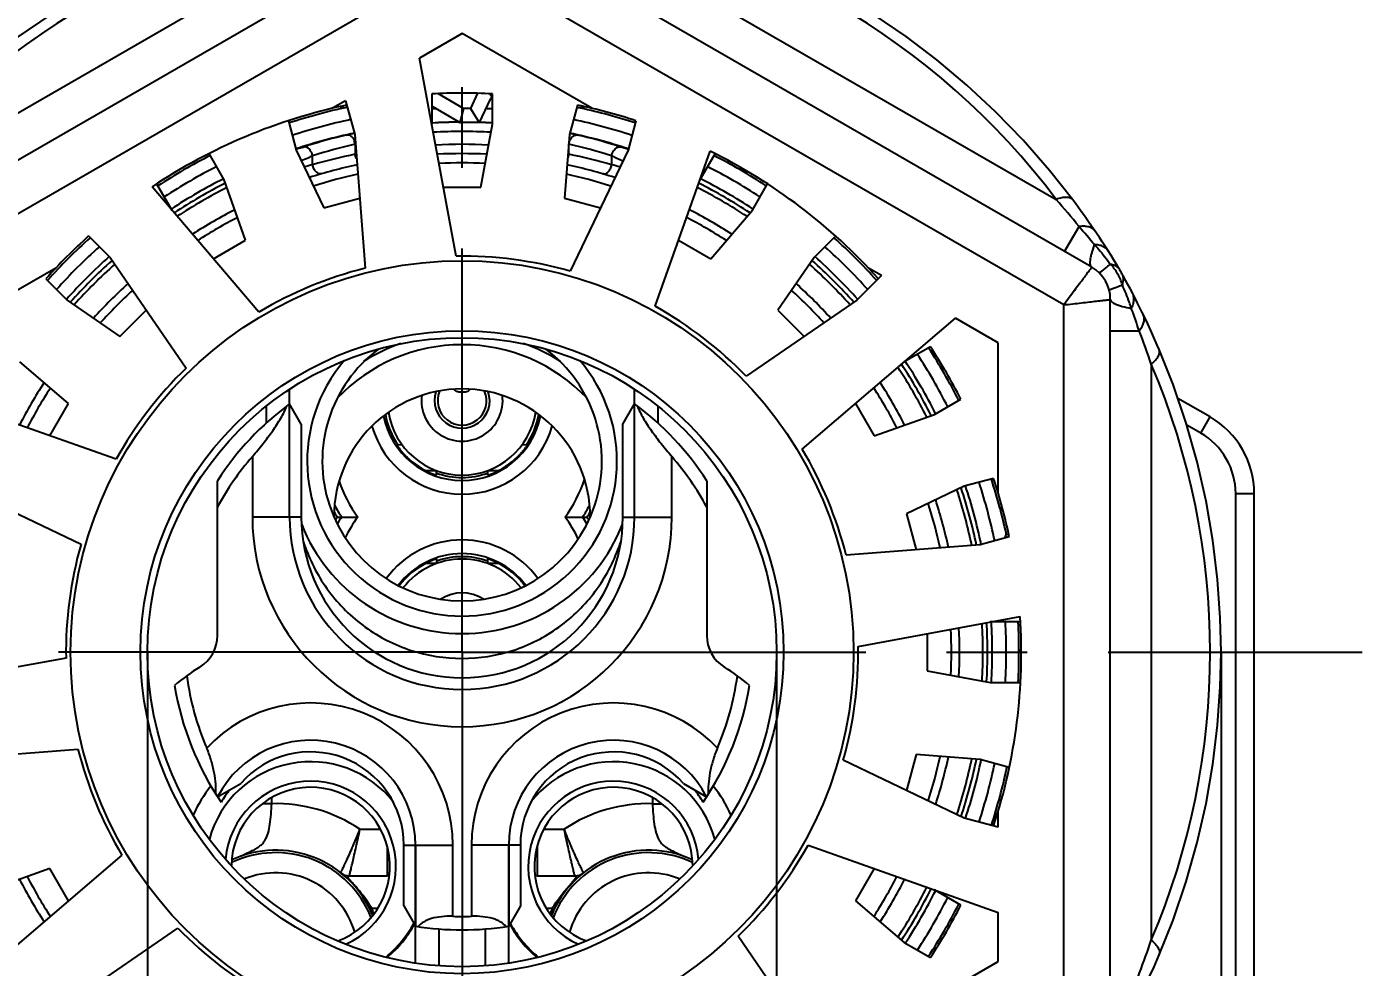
# Model space of a CAD drawing. Header units: millimetres. Extents: x 0 to 420, y 0 to 297.
# Drawn here: x 330.43 to 359.09, y 147.32 to 167.5 of the extents above; entities that cross this region are included whole.
import ezdxf
from ezdxf.enums import TextEntityAlignment as Align

# ---------------------------------------------------------------- set-up
doc = ezdxf.new("R2010")
doc.units = ezdxf.units.MM
doc.header["$LTSCALE"] = 23.1
doc.linetypes.add('CENTER', pattern=[0.6, 0.375, -0.075, 0.075, -0.075])
doc.layers.get('0').update_dxf_attribs({"linetype": 'CONTINUOUS'})
doc.layers.add('KURVE', color=7, linetype='CONTINUOUS')
doc.layers.add('STARTBEZUEGE', color=7, linetype='CONTINUOUS')
doc.styles.get("Standard").update_dxf_attribs({"font": 'arial.ttf'})
doc.styles.add('TEXTSTYLE_3', font='arial.ttf')
doc.styles.add('TEXTSTYLE_6', font='symbol_asme.ttf')
doc.dimstyles.new('DIMSTYLE_6', dxfattribs={"dimtxt": 3, "dimasz": 3.3, "dimexe": 1.5, "dimexo": 0, "dimgap": 0.75, "dimtad": 1, "dimdec": 3, "dimdsep": 46, "dimtxsty": 'STANDARD', "dimblk": '_FILLED', "dimblk1": '_FILLED', "dimblk2": '_FILLED', "dimcen": 0.09, "dimadec": 3, "dimazin": 2, "dimtp": 0.2, "dimtm": 0.2, "dimtfac": 1, "dimtdec": 3, "dimtofl": 0, "dimtmove": 0, "dimatfit": 3, "dimldrblk": '_FILLED', "dimfxl": 1, "dimtolj": 1, "dimarcsym": 0})
doc.dimstyles.new('DIMSTYLE_7', dxfattribs={"dimtxt": 3, "dimasz": 3.3, "dimexe": 1.5, "dimexo": 0, "dimgap": 0.75, "dimtad": 1, "dimdec": 1, "dimdsep": 46, "dimtxsty": 'STANDARD', "dimblk": '_FILLED', "dimblk1": '_FILLED', "dimblk2": '_FILLED', "dimcen": 0.09, "dimadec": 3, "dimazin": 2, "dimtol": 1, "dimtp": 0.3, "dimtm": 0.3, "dimtfac": 0.6, "dimtdec": 1, "dimtofl": 0, "dimtmove": 0, "dimatfit": 3, "dimldrblk": '_FILLED', "dimfxl": 1, "dimtolj": 1, "dimarcsym": 0})

# ---------------------------------------------------------------- blocks, each defined once
blk = doc.blocks.new('_FILLED')
at = {"color": 0, "linetype": 'BYBLOCK'}
blk.add_solid([(0, 0), (-1, 0.1515), (-1, -0.1515)], dxfattribs=at)
blk = doc.blocks.new('*D5')
at = {"color": 2, "linetype": 'CONTINUOUS'}
for p, q in [((333.019, 154.08), (333.019, 123.253)), ((346.519, 154.08), (346.519, 123.253)), ((333.019, 124.753), (314.146, 124.753)), ((314.146, 124.753), (339.769, 124.753)), ((351.519, 124.753), (339.769, 124.753)), ((346.519, 124.753), (351.519, 124.753))]:
    blk.add_line(p, q, dxfattribs=at)
at = {"color": 2, "linetype": 'CONTINUOUS', "xscale": 3.3, "yscale": 3.3, "zscale": 3.3}
blk.add_blockref('_FILLED', (333.019, 124.753), dxfattribs=at)
at = {"color": 2, "linetype": 'CONTINUOUS', "xscale": 3.3, "yscale": 3.3, "zscale": 3.3, "rotation": 180}
blk.add_blockref('_FILLED', (346.519, 124.753), dxfattribs=at)
at = {"color": 2, "linetype": 'CONTINUOUS'}
for s, p in [('(', (315.54, 125.503)), ('13.5', (327.692, 125.503)), (')', (329.086, 125.503))]:
    blk.add_text(s, height=3, dxfattribs=at).set_placement(p, align=Align.RIGHT)
at = {"color": 2, "linetype": 'CONTINUOUS', "style": 'TEXTSTYLE_6'}
blk.add_text('⌀', height=3, dxfattribs=at).set_placement((319.54, 125.503), align=Align.RIGHT)
blk = doc.blocks.new('*D6')
at = {"color": 2, "linetype": 'CONTINUOUS'}
for p, q in [((323.483, 154.08), (323.483, 130.382)), ((356.055, 154.08), (356.055, 105.253)), ((323.483, 123.049), (323.483, 105.253)), ((323.483, 106.753), (339.769, 106.753)), ((356.055, 106.753), (339.769, 106.753))]:
    blk.add_line(p, q, dxfattribs=at)
at = {"color": 2, "linetype": 'CONTINUOUS', "xscale": 3.3, "yscale": 3.3, "zscale": 3.3, "rotation": 180}
blk.add_blockref('_FILLED', (323.483, 106.753), dxfattribs=at)
at = {"color": 2, "linetype": 'CONTINUOUS', "xscale": 3.3, "yscale": 3.3, "zscale": 3.3}
blk.add_blockref('_FILLED', (356.055, 106.753), dxfattribs=at)
at = {"color": 2, "linetype": 'CONTINUOUS'}
for s, height, style, p in [('+0.3', 1.8, 'TEXTSTYLE_3', (345.845, 110.053)), ('⌀', 3, 'TEXTSTYLE_6', (333.214, 108.253)), ('-0.3', 1.8, 'TEXTSTYLE_3', (345.531, 107.653))]:
    blk.add_text(s, height=height, dxfattribs=dict(at, style=style)).set_placement(p, align=Align.CENTER)
blk.add_text('32.6', height=3, dxfattribs=at).set_placement((339.29, 108.253), align=Align.CENTER)

msp = doc.modelspace()

# ---------------------------------------------------------------- linework, layer by layer
at = {"color": 9, "linetype": 'CONTINUOUS'}
for p, q in [((327.0222, 163.797), (337.7275, 169.9777)), ((341.8109, 169.9777), (352.5162, 163.797)), ((339.7692, 168.9871), (326.8592, 161.5335)), ((352.6792, 161.5335), (339.7692, 168.9871)), ((337.2913, 165.179), (337.3157, 165.1847)), ((342.2226, 165.1847), (342.2471, 165.179)), ((336.2925, 164.8988), (336.3035, 164.9024)), ((336.3035, 164.9024), (336.3134, 164.9057)), ((336.3607, 164.9211), (336.4593, 164.9525)), ((337.4763, 164.9839), (337.4763, 164.7655)), ((342.0621, 164.7655), (342.0621, 164.9839)), ((343.079, 164.9525), (343.1777, 164.9211)), ((336.5621, 164.5399), (336.5621, 164.7303)), ((337.4969, 164.7688), (337.4763, 164.7655)), ((342.0621, 164.7655), (342.0413, 164.7688)), ((342.9763, 164.7303), (342.9763, 164.5399)), ((352.6971, 162.6779), (353.0078, 163.216)), ((352.6792, 146.6263), (352.6792, 161.5335)), ((353.6792, 160.9769), (354.3005, 160.9769)), ((354.5579, 160.2606), (354.5579, 147.8993)), ((335.5692, 158.9984), (335.5692, 159.3587)), ((343.9692, 159.3587), (343.9692, 158.9984)), ((355.6192, 158.782), (355.8192, 159.1284)), ((355.6192, 158.782), (355.3199, 158.9548)), ((335.2692, 158.2798), (335.2692, 156.9799)), ((344.2692, 156.9799), (344.2692, 158.2798)), ((338.9837, 157.9799), (339.2192, 157.9799)), ((340.3192, 157.9799), (340.5547, 157.9799)), ((356.3692, 157.483), (356.7692, 157.483)), ((356.3692, 145.5799), (356.3692, 157.483)), ((336.3192, 156.9799), (335.2692, 156.9799)), ((343.2192, 156.9799), (344.2692, 156.9799)), ((339.2192, 155.9799), (338.9837, 155.9799)), ((340.5547, 155.9799), (340.3192, 155.9799)), ((335.6842, 150.8288), (335.4871, 150.8288)), ((335.6842, 150.8288), (335.6842, 150.9578)), ((343.8542, 150.9578), (343.8542, 150.8288)), ((343.8542, 150.8288), (344.0513, 150.8288)), ((337.5782, 150.2799), (338.0164, 150.2799)), ((341.522, 150.2799), (341.9602, 150.2799)), ((338.1603, 149.9147), (338.1603, 149.2799)), ((338.5192, 149.9399), (339.5692, 149.9399)), ((339.5692, 148.412), (339.5692, 149.9399)), ((341.0192, 149.9399), (339.9692, 149.9399)), ((339.9692, 149.9399), (339.9692, 148.412)), ((341.3781, 149.9147), (341.3781, 149.2799)), ((337.9611, 148.5799), (337.833, 148.5799)), ((341.7054, 148.5799), (341.5773, 148.5799)), ((339.2692, 148.14), (339.2692, 147.3545)), ((340.2692, 147.3545), (340.2692, 148.14))]:
    msp.add_line(p, q, dxfattribs=at)
at = {"color": 7, "linetype": 'CONTINUOUS'}
for p, q in [((339.3692, 169.9109), (326.2592, 162.3418)), ((353.2792, 162.3418), (340.1692, 169.9109)), ((339.7692, 167.359), (338.8563, 166.832)), ((342.5506, 165.7531), (339.7692, 167.359)), ((339.6441, 162.579), (338.8563, 166.832)), ((339.1192, 166.0623), (339.1192, 165.4113)), ((339.7996, 165.7499), (339.2484, 166.0682)), ((340.0996, 166.0749), (339.9481, 165.7499)), ((340.3732, 165.9518), (340.1392, 165.4499)), ((340.4125, 165.9954), (340.371, 166.0645)), ((340.4192, 165.4113), (340.4192, 166.0623)), ((337.2706, 165.9164), (336.9878, 165.7531)), ((337.2234, 165.7556), (337.2169, 165.8054)), ((337.2706, 165.9164), (337.4643, 165.1934)), ((339.7076, 165.4566), (339.1192, 165.7963)), ((339.7996, 165.7499), (339.7197, 165.4516)), ((339.9481, 165.7499), (339.7996, 165.7499)), ((339.9481, 165.7499), (340.1392, 165.4499)), ((342.2426, 165.8223), (342.0741, 165.1934)), ((342.3215, 165.8054), (342.315, 165.7556)), ((336.0414, 165.481), (336.2086, 164.857)), ((340.1392, 165.4499), (339.7326, 165.4499)), ((340.1692, 164.0623), (340.4192, 165.4113)), ((343.4983, 165.4858), (343.3298, 164.857)), ((337.4643, 165.1934), (337.6903, 162.3218)), ((342.0741, 165.1934), (341.9665, 163.8257)), ((336.2086, 164.857), (336.7992, 163.6187)), ((336.3373, 164.9135), (336.3489, 164.9173)), ((336.3489, 164.9173), (336.3607, 164.9211)), ((343.3298, 164.857), (342.0898, 162.257)), ((343.9104, 161.5029), (345.0909, 164.8354)), ((334.6664, 164.2182), (334.3409, 164.782)), ((345.1975, 164.782), (344.872, 164.2182)), ((335.1244, 162.9249), (334.6664, 164.2182)), ((335.4113, 161.3778), (333.1156, 164.0664)), ((333.2151, 164.132), (333.5406, 163.5682)), ((339.3692, 164.0623), (340.1692, 164.0623)), ((345.9978, 163.5682), (346.3233, 164.132)), ((336.7992, 163.6187), (337.5719, 163.8257)), ((341.9665, 163.8257), (342.7392, 163.6187)), ((345.1068, 162.5249), (345.9978, 163.5682)), ((331.756, 163.0124), (332.2163, 162.552)), ((334.4316, 162.5249), (335.1244, 162.9249)), ((344.414, 162.9249), (345.1068, 162.5249)), ((347.7789, 163.0088), (347.3221, 162.552)), ((353.6303, 162.6934), (353.5616, 162.8006)), ((332.2163, 162.552), (333.8479, 160.1782)), ((347.3221, 162.552), (346.545, 161.4214)), ((331.0506, 162.3253), (328.2692, 160.7195)), ((348.7706, 162.1621), (348.4878, 162.3253)), ((353.8829, 162.2828), (353.8568, 162.3266)), ((353.8804, 162.287), (353.8635, 162.3112)), ((353.8812, 162.2857), (353.8807, 162.2865)), ((353.8848, 162.2793), (353.8812, 162.2857)), ((353.8928, 162.2659), (353.8829, 162.2828)), ((353.9057, 162.2437), (353.8928, 162.2659)), ((353.9182, 162.222), (353.9057, 162.2437)), ((353.9286, 162.2037), (353.9182, 162.222)), ((330.8368, 162.0931), (331.2971, 161.6328)), ((348.7706, 162.1621), (348.2413, 161.6328)), ((353.9316, 162.1984), (353.9279, 162.2047)), ((353.932, 162.1977), (353.9286, 162.2037)), ((353.9548, 162.1569), (353.9321, 162.1975)), ((353.9457, 162.1681), (353.9324, 162.1969)), ((353.6792, 146.5109), (353.6792, 161.649)), ((354.1592, 161.7773), (354.1026, 161.8849)), ((331.2971, 161.6328), (332.4277, 160.8557)), ((332.4277, 160.8557), (332.9934, 161.4214)), ((348.2413, 161.6328), (345.8674, 160.0012)), ((346.545, 161.4214), (347.1107, 160.8557)), ((347.0671, 158.4378), (350.3563, 161.2465)), ((351.2692, 160.7195), (350.3563, 161.2465)), ((349.8212, 160.634), (349.2575, 160.3085)), ((351.2692, 157.5078), (351.2692, 160.7195)), ((331.3242, 159.4175), (330.2809, 160.3085)), ((332.3462, 158.2211), (328.2692, 159.6654)), ((336.0692, 156.9799), (336.0692, 159.7224)), ((343.4692, 156.9799), (343.4692, 159.7224)), ((330.9242, 158.7247), (331.3242, 159.4175)), ((336.3192, 158.9741), (336.0692, 159.4071)), ((343.2192, 158.9741), (343.4692, 159.4071)), ((348.2142, 159.4175), (348.6142, 158.7247)), ((349.9075, 159.1827), (350.4712, 159.5082)), ((355.8192, 159.1284), (355.1274, 159.5278)), ((348.6142, 158.7247), (349.9075, 159.1827)), ((336.3192, 158.974), (336.3192, 156.9799)), ((343.2192, 156.9799), (343.2192, 158.974)), ((338.4874, 158.5247), (338.3689, 158.5288)), ((341.1695, 158.5288), (341.051, 158.5247)), ((339.2192, 157.8763), (339.2192, 157.9799)), ((340.3192, 157.8763), (340.3192, 157.9799)), ((328.9922, 157.6406), (331.5921, 156.4005)), ((334.5192, 154.4399), (334.5192, 157.7611)), ((345.0192, 157.7611), (345.0192, 154.4399)), ((350.5462, 157.6406), (349.3079, 157.0499)), ((351.1751, 157.8091), (350.5462, 157.6406)), ((356.7692, 145.5799), (356.7692, 157.483)), ((351.312, 157.1728), (351.3597, 157.1856)), ((337.0859, 156.9799), (337.5308, 156.9799)), ((341.9785, 156.9799), (342.4525, 156.9799)), ((349.3079, 157.0499), (349.515, 156.2772)), ((351.5115, 156.5534), (350.8827, 156.3849)), ((351.4138, 156.5272), (351.4362, 156.5813)), ((351.4435, 156.6107), (351.5, 156.6056)), ((350.8827, 156.3849), (348.0111, 156.1588)), ((339.2192, 156.0836), (339.2192, 155.9799)), ((340.3192, 155.9799), (340.3192, 156.0836)), ((348.2683, 154.205), (351.7445, 154.8489)), ((349.7516, 154.4799), (349.7516, 153.6799)), ((351.7516, 154.7299), (351.1006, 154.7299)), ((331.2701, 153.9548), (327.7939, 153.3109)), ((351.7675, 154.0799), (351.7192, 154.0799)), ((349.7516, 153.6799), (351.1006, 153.4299)), ((351.1006, 153.4299), (351.7516, 153.4299)), ((328.6557, 151.775), (331.5273, 152.0011)), ((350.5462, 150.5193), (347.9463, 151.7594)), ((349.515, 151.8827), (349.3079, 151.1099)), ((350.8827, 151.775), (349.515, 151.8827)), ((351.5067, 151.6078), (350.8827, 151.775)), ((334.5215, 150.9752), (335.0186, 151.2622)), ((344.5199, 151.2621), (345.0169, 150.9752)), ((351.2692, 150.3256), (350.5462, 150.5193)), ((351.2692, 150.3256), (351.2692, 150.6521)), ((338.5192, 148.6335), (338.5192, 149.9399)), ((338.7692, 147.4126), (338.7692, 149.9399)), ((340.7692, 147.4126), (340.7692, 149.9399)), ((341.0192, 149.9399), (341.0192, 148.6335)), ((347.1922, 149.9387), (351.2692, 148.4945)), ((332.4713, 149.7221), (329.1821, 146.9134)), ((330.9242, 149.4352), (329.6309, 148.9772)), ((331.3242, 148.7423), (330.9242, 149.4352)), ((348.6142, 149.4352), (348.2142, 148.7423)), ((337.3511, 149.2799), (338.1603, 149.2799)), ((341.3781, 149.2799), (342.1873, 149.2799)), ((348.2142, 148.7423), (349.2575, 147.8513)), ((350.4712, 148.6517), (349.9075, 148.9772)), ((338.5192, 148.6334), (338.7692, 148.2005)), ((341.0192, 148.6334), (340.7692, 148.2005)), ((351.2692, 147.4404), (351.2692, 148.4945)), ((331.2971, 146.5271), (333.671, 148.1586)), ((347.3221, 145.6078), (345.6905, 147.9817)), ((349.2575, 147.8513), (349.8212, 147.5258)), ((348.4878, 145.8346), (351.2692, 147.4404))]:
    msp.add_line(p, q, dxfattribs=at)
for points in [[(337.9142, 170.282), (337.1197, 170.1661), (336.2718, 169.9986), (335.4462, 169.7905), (334.6409, 169.543), (333.8559, 169.2576), (333.0914, 168.9352), (332.3472, 168.5766), (331.6234, 168.1822), (330.9201, 167.7523), (330.2377, 167.2869), (329.5764, 166.7857), (328.937, 166.2484), (328.3203, 165.6745), (327.7275, 165.0632), (327.1588, 164.4126), (326.6654, 163.7875)], [(352.873, 163.7875), (352.3755, 164.4176), (351.8065, 165.0681), (351.2134, 165.6791), (350.5965, 166.2528), (349.9568, 166.7898), (349.2953, 167.2908), (348.6127, 167.7559), (347.9092, 168.1856), (347.1853, 168.5796), (346.441, 168.938), (345.6763, 169.26), (344.8913, 169.5451), (344.0859, 169.7922), (343.2602, 170), (342.4124, 170.1672), (341.6242, 170.282)], [(353.3125, 163.1747), (353.2282, 163.2967), (353.1376, 163.4254), (353.0404, 163.5607), (352.9364, 163.7025), (352.873, 163.7875)], [(353.5616, 162.8006), (353.5048, 162.8877), (353.4444, 162.9793), (353.3801, 163.0752), (353.3125, 163.1747)], [(353.8568, 162.3266), (353.8016, 162.4181), (353.7477, 162.5061), (353.6952, 162.5906), (353.6303, 162.6934)], [(354.1026, 161.8849), (354.0556, 161.9727), (354.0064, 162.0634), (353.9548, 162.1569)], [(354.3648, 161.3697), (354.3138, 161.4733), (354.2648, 161.5714), (354.2177, 161.6642), (354.1592, 161.7773)], [(354.7281, 160.5744), (354.6862, 160.6719), (354.6154, 160.8328), (354.5468, 160.9847), (354.4806, 161.1275), (354.4172, 161.2614), (354.3648, 161.3697)], [(356.055, 154.0799), (356.0388, 154.8137), (355.9811, 155.6427), (355.8802, 156.4798), (355.7347, 157.321), (355.544, 158.1619), (355.3077, 158.9979), (355.0262, 159.8251), (354.7281, 160.5744)], [(354.7281, 147.5854), (355.0242, 148.3291), (355.306, 149.1563), (355.5425, 149.9923), (355.7336, 150.8332), (355.8793, 151.6742), (355.9805, 152.5111), (356.0385, 153.3398), (356.055, 154.0799)], [(354.027, 146.1317), (354.1048, 146.2777), (354.2226, 146.5049), (354.3483, 146.7563), (354.4803, 147.0317), (354.6169, 147.3305), (354.7281, 147.5855)]]:
    msp.add_lwpolyline(points, dxfattribs=at)
at = {"color": 9, "linetype": 'CONTINUOUS'}
msp.add_circle((339.7692, 154.0799), 8.4, dxfattribs=at)
at = {"color": 7, "linetype": 'CONTINUOUS'}
for radius in [6.9, 6.75]:
    msp.add_circle((339.7692, 154.0799), radius, dxfattribs=at)
at = {"color": 9, "linetype": 'CONTINUOUS'}
for centre, radius, start, end in [((339.6216, 154.3356), 15.7563, 96.9044, 143.0956), ((339.9168, 154.3356), 15.7563, 36.9044, 83.0956), ((339.7692, 154.0799), 11.6763, 92.73657, 93.1933), ((339.7692, 154.0799), 11.6763, 86.80596, 87.50801), ((339.7692, 154.0799), 11.6763, 101.80554, 108.1911), ((339.7692, 154.0799), 11.6763, 71.80888, 78.19413), ((339.7692, 154.0799), 11.1754, 86.83121, 93.16745), ((338.8828, 157.0849), 8.232, 108.75979, 108.98647), ((339.0317, 156.6465), 8.6949, 108.36227, 108.75968), ((340.0083, 154.0793), 11.1947, 103.07211, 107.92913), ((339.7692, 154.0799), 10.9, 87.01713, 92.98163), ((339.5302, 154.0795), 11.1944, 72.07082, 76.92792), ((340.3823, 156.273), 9.0886, 71.63514, 71.77389), ((340.4721, 156.5431), 8.8041, 71.27302, 71.63558), ((340.6327, 157.018), 8.3027, 71.0164, 71.27099), ((340.2636, 148.7518), 16.2163, 103.19447, 103.85655), ((338.9764, 158.5111), 6.6714, 111.21642, 111.73132), ((339.6277, 154.0802), 10.8997, 101.38398, 106.33519), ((339.9106, 154.08), 10.8999, 73.66484, 78.616), ((340.5428, 158.4623), 6.7239, 68.27069, 68.78157), ((339.2518, 148.6559), 16.3149, 76.14599, 76.80354), ((339.7692, 154.0799), 11.6763, 116.80655, 123.19106), ((339.7692, 154.0799), 11.6763, 56.80889, 63.19214), ((338.3534, 151.3139), 18.8789, 39.08282, 41.39287), ((339.7692, 154.0799), 10.675, 117.17878, 122.81699), ((339.7692, 154.0799), 10.675, 57.18186, 62.82007), ((322.0423, 136.4689), 40.9178, 40.10407, 40.81946), ((339.7692, 154.0799), 11.6763, 131.80878, 138.19112), ((339.7692, 154.0799), 11.6763, 41.80868, 48.19113), ((339.7692, 154.0799), 10.675, 132.17813, 137.82178), ((339.7692, 154.0799), 10.675, 42.17822, 47.82187), ((353.7352, 162.0897), 0.2247, 11.29574, 20.4307), ((315.7588, 147.5706), 40.8068, 19.17971, 19.89705), ((336.6644, 154.2363), 18.8803, 18.60715, 20.91701), ((339.7692, 158.1799), 3.3239, 139.50737, 40.49263), ((339.7692, 154.0799), 11.6763, 26.80626, 33.19104), ((340.0639, 154.0798), 15.7568, 336.90482, 23.09525), ((339.7692, 154.0799), 10.675, 147.18225, 152.82235), ((339.7692, 159.4799), 0.592, 161.69906, 18.30108), ((339.7692, 154.0799), 10.675, 27.1765, 32.81661), ((339.7692, 159.4799), 1.6725, 190.31118, 214.69294), ((339.7692, 159.4799), 1.6725, 325.30706, 349.67464), ((354.8692, 157.483), 1.5, 0, 60), ((339.7692, 154.0799), 11.6763, 11.80936, 18.19059), ((339.7692, 154.0799), 10.675, 12.18477, 17.81856), ((339.7692, 156.9799), 4.5, 180, 360), ((342.595, 158.5504), 6.575, 198.55507, 199.6161), ((337.1679, 157.257), 1.1927, 228.46027, 230.01895), ((336.9298, 158.5552), 6.5894, 340.38419, 341.42444), ((342.3705, 157.257), 1.1927, 309.98102, 311.5397), ((339.7692, 154.0799), 10.675, 357.17677, 2.82057), ((339.7692, 154.0799), 11.6763, 356.81516, 3.19598), ((336.5192, 149.9399), 3.05, 0, 136.96221), ((343.0192, 149.9399), 3.05, 43.03779, 180), ((339.7692, 154.0799), 10.675, 342.17813, 347.82373), ((339.7692, 154.0799), 11.6763, 341.80771, 348.19097), ((336.5192, 149.4799), 2.75, 141.106, 156.26258), ((336.5351, 149.7201), 2.2461, 141.19085, 149.54695), ((336.5192, 149.4799), 1.8311, 294.30479, 175.07047), ((343.0192, 149.4799), 1.8311, 4.92953, 245.69521), ((343.0034, 149.7202), 2.246, 30.45282, 38.79329), ((343.0192, 149.4799), 2.75, 23.73504, 38.894), ((335.7692, 147.5799), 3.25, 56.17775, 91.49868), ((343.7692, 147.5799), 3.25, 88.50132, 123.82226), ((339.7692, 154.0799), 10.675, 207.18475, 212.81629), ((338.1603, 148.1987), 1.0812, 87.54401, 89.99888), ((341.3781, 148.1988), 1.0811, 90.0011, 92.45661), ((339.7692, 154.0799), 10.675, 327.18258, 332.81411), ((339.7692, 154.0799), 11.6763, 326.80658, 333.19133), ((335.488, 147.5802), 2.5492, 21.69189, 23.08948), ((335.4859, 147.5794), 2.5515, 20.27679, 21.69053), ((344.0407, 147.5839), 2.5388, 159.24507, 159.72159), ((344.0463, 147.5817), 2.5449, 156.90615, 159.24422), ((336.5192, 149.4799), 2.5282, 309.81077, 331.19485), ((343.0192, 149.4799), 2.5282, 208.80515, 230.18923), ((336.2368, 154.0804), 19.3357, 336.95357, 341.35684)]:
    msp.add_arc(centre, radius, start, end, dxfattribs=at)
at = {"color": 7, "linetype": 'CONTINUOUS'}
for centre, radius, start, end in [((339.7692, 154.0799), 12, 86.89496, 93.10504), ((340.4639, 165.9096), 0.1, 120.88733, 155), ((339.7692, 154.0799), 12, 101.89496, 123.6742), ((339.7692, 154.0799), 11.95, 101.88483, 108.10788), ((336.7996, 165.5091), 0.4506, 31.80844, 38.69557), ((339.7692, 154.0799), 11.95, 77.7202, 78.11369), ((339.7692, 154.0799), 12, 71.89496, 78.10504), ((339.7692, 154.0799), 11.95, 71.89148, 77.69976), ((342.7388, 165.5091), 0.4506, 141.30173, 148.19149), ((339.7692, 154.0799), 11.3763, 90.30551, 93.29734), ((339.7692, 154.0799), 11.3754, 90.31007, 93.29657), ((339.7326, 165.4999), 0.05, 240, 270), ((339.7692, 154.0799), 11.3754, 86.71522, 88.13608), ((339.7692, 154.0799), 11.3763, 86.71873, 88.13551), ((339.7692, 154.0799), 11.3763, 101.7148, 108.28816), ((339.8669, 154.0792), 11.3948, 103.06348, 107.40002), ((339.4719, 155.778), 9.6506, 102.54853, 102.91019), ((339.5241, 155.5441), 9.8903, 102.05818, 102.54947), ((339.7692, 154.0799), 11.3763, 71.70597, 78.28407), ((340.0015, 155.4853), 9.9504, 77.52913, 77.93666), ((340.0472, 155.6921), 9.7387, 77.09154, 77.52906), ((339.6715, 154.0792), 11.3948, 72.59998, 76.93652), ((339.2061, 156.1209), 9.2488, 108.07035, 108.2261), ((340.3017, 156.0276), 9.347, 71.77491, 72.07962), ((339.7692, 154.0799), 12, 41.89496, 63.6742), ((339.7692, 154.0799), 11.95, 116.89308, 123.10154), ((339.7692, 154.0799), 10.7, 102.15781, 107.83505), ((339.7692, 154.0799), 10.7, 87.15794, 92.8409), ((339.7692, 154.0799), 10.5, 87.30461, 92.69539), ((339.7692, 154.0799), 10.7, 72.16518, 77.84219), ((339.7692, 154.0799), 11.95, 56.89565, 63.10496), ((339.7692, 154.0799), 11.3763, 116.71578, 123.29729), ((336.4692, 164.4684), 0.2, 276.86032, 287.62299), ((339.7692, 154.0799), 10.5, 102.30461, 107.69539), ((339.7692, 154.0799), 10.5, 72.30461, 77.69539), ((339.7692, 154.0799), 11.3763, 56.71655, 63.29708), ((339.7692, 154.0799), 11.2742, 116.76811, 123.22919), ((339.7692, 154.0799), 11.175, 116.83312, 123.1641), ((339.7692, 154.0799), 11.175, 56.83456, 63.16554), ((339.7692, 154.0799), 11.2742, 56.76943, 63.23051), ((339.7692, 154.0799), 10.5, 117.30461, 122.69539), ((339.7692, 154.0799), 10.5, 57.30461, 62.69539), ((339.7692, 154.0799), 12, 131.89496, 138.10504), ((339.7692, 154.0799), 11.95, 131.9008, 138.10932), ((339.7692, 154.0799), 11.95, 41.88119, 48.1091), ((339.7692, 154.0799), 11.3763, 131.72459, 138.27967), ((339.7692, 154.0799), 8.5, 74.15665, 90.84335), ((339.7692, 154.0799), 11.3763, 41.71599, 48.28238), ((339.7692, 154.0799), 11.2742, 131.76685, 138.2309), ((339.7692, 154.0799), 11.175, 131.83512, 138.16461), ((339.7692, 154.0799), 8.5, 104.15665, 120.84335), ((339.7692, 154.0799), 11.175, 41.83539, 48.16488), ((339.7692, 154.0799), 11.2742, 41.7691, 48.23315), ((352.8792, 161.649), 0.8, 0, 60), ((339.7692, 154.0799), 10.5, 132.30461, 137.69539), ((339.7692, 154.0799), 10.5, 42.30461, 47.69539), ((339.7692, 154.0799), 8.5, 44.15665, 60.84335), ((339.7692, 158.1799), 3, 126.74018, 53.25982), ((339.7692, 156.9799), 3.7, 43.54808, 136.45195), ((339.7692, 156.9799), 3.95, 109.41815, 122.35838), ((339.7692, 156.9799), 3.95, 57.64159, 70.58191), ((339.7692, 154.0799), 11.95, 26.89031, 33.09966), ((339.7692, 154.0799), 12, 26.89496, 33.10504), ((339.7692, 154.0799), 11.2742, 26.76814, 33.23227), ((339.7692, 154.0799), 11.3763, 26.73727, 33.30188), ((339.7692, 154.0799), 8.5, 134.15665, 150.84335), ((339.7692, 154.0799), 11.175, 26.83268, 33.1638), ((339.7692, 154.0799), 10.5, 147.30461, 152.69539), ((339.7692, 156.9799), 2.75, 0, 180), ((339.7692, 159.4799), 0.525, 157.20598, 22.79402), ((339.7692, 154.0799), 10.5, 27.30461, 32.69539), ((339.7692, 154.3699), 6.25, 126.29906, 147.14012), ((339.7692, 159.4799), 0.8714, 172.64573, 7.35438), ((339.7692, 154.3699), 6.25, 32.85988, 53.70094), ((339.7692, 159.4799), 1.7155, 191.09296, 348.90704), ((339.7692, 159.4799), 1.6, 189.04473, 350.95527), ((354.8692, 157.483), 1.9, 0, 60), ((339.7692, 159.4799), 2.01, 195.75393, 344.24608), ((339.7692, 154.3699), 5.9613, 139.01364, 151.7241), ((339.7692, 159.4799), 1.6954, 228.03443, 251.0701), ((339.7692, 159.4799), 1.6954, 288.9299, 311.96557), ((339.7692, 154.3699), 5.9613, 28.2759, 40.98636), ((339.7692, 154.0799), 8.5, 14.15665, 30.84335), ((339.7692, 159.4799), 1.65, 250.52878, 289.47122), ((339.7692, 158.6299), 2.7808, 198.48982, 216.39494), ((339.7692, 158.6299), 2.7574, 323.24576, 342.2283), ((339.7692, 154.0799), 11.3763, 11.72939, 18.30179), ((339.7692, 154.0799), 11.95, 15.02043, 18.11976), ((339.7692, 154.0799), 12, 11.89496, 18.10504), ((339.7692, 154.0799), 11.175, 11.836, 18.16698), ((339.7692, 154.0799), 11.2742, 11.76649, 18.23195), ((339.7692, 158.6299), 3.15, 209.56739, 211.58814), ((339.7692, 158.6299), 3.0693, 207.10064, 212.51881), ((339.7692, 158.6299), 3.0697, 327.48525, 332.88971), ((339.7692, 158.6299), 3.15, 328.41186, 330.43261), ((339.7692, 154.0799), 10.5, 12.30461, 17.69539), ((339.7692, 154.0799), 11.95, 12.37541, 15), ((351.2486, 156.6423), 0.4957, 75.0139, 81.39321), ((339.7692, 156.9799), 3.7, 180, 360), ((339.7692, 156.9799), 3.45, 180, 360), ((339.7692, 158.1799), 3.7, 201.5293, 338.51285), ((339.7692, 155.3299), 3.15, 148.41186, 149.67913), ((339.7692, 155.3299), 3.0693, 147.48119, 150.7731), ((339.7692, 155.3299), 2.7808, 143.60506, 154.4), ((339.7692, 155.3299), 2.7574, 25.30807, 36.75424), ((339.7692, 155.3299), 3.0697, 29.2313, 32.51475), ((339.7692, 155.3299), 3.15, 30.32087, 31.58814), ((339.7692, 154.4799), 2.01, 35.99275, 144.00725), ((351.3439, 156.6196), 0.1, 337.5, 12.37541), ((339.7692, 154.0799), 8.5, 164.15665, 180.84335), ((339.7692, 154.4799), 1.7155, 37.03439, 142.96562), ((339.7692, 154.4799), 1.6, 38.00066, 141.99934), ((339.7692, 154.4799), 1.6954, 108.9299, 131.96557), ((339.7692, 154.4799), 1.65, 70.52878, 109.47122), ((339.7692, 154.4799), 1.6954, 48.03443, 71.0701), ((339.7183, 154.5331), 1.6218, 131.88573, 143.25953), ((339.7692, 154.4799), 0.8714, 58.21266, 121.78747), ((339.7692, 154.0799), 12, 341.89496, 3.6742), ((339.7692, 154.0799), 10.5, 357.30461, 2.69539), ((339.7692, 154.0799), 11.175, 356.831, 3.16281), ((339.7692, 154.0799), 11.2742, 356.76675, 3.22956), ((339.7692, 154.0799), 11.3763, 356.7244, 3.30137), ((339.7692, 154.0799), 11.95, 356.88183, 3.1069), ((333.7192, 154.4399), 0.8, 301.89079, 360), ((345.8192, 154.4399), 0.8, 180, 238.10921), ((339.7692, 154.0799), 8.5, 344.15665, 0.84335), ((351.5206, 154.5759), 0.4957, 293.60678, 300.03431), ((336.5192, 149.9399), 4.5, 121.89079, 130.43587), ((343.0192, 149.9399), 4.5, 49.56413, 58.10921), ((339.7692, 154.3699), 6.25, 189.25244, 214.18213), ((339.7692, 154.3699), 5.9613, 187.69851, 203.20019), ((339.7692, 154.3699), 6.25, 325.81787, 350.74756), ((339.7692, 154.3699), 5.9613, 336.79981, 352.30149), ((336.5192, 149.9399), 2.25, 0, 152.60559), ((343.0192, 149.9399), 2.25, 27.39441, 180), ((339.7692, 154.0799), 8.5, 194.15665, 210.84335), ((336.5192, 149.9399), 2, 0, 138.61232), ((343.0192, 149.9399), 2, 41.38768, 180), ((336.5192, 149.4799), 2.25, 37.76733, 164.81395), ((343.0192, 149.4799), 2.25, 15.18388, 142.24275), ((339.7692, 154.0799), 10.5, 342.30461, 347.69539), ((339.7692, 154.0799), 11.175, 341.83557, 348.16877), ((339.7692, 154.0799), 11.2742, 341.76803, 348.23058), ((339.7692, 154.0799), 11.3763, 341.71356, 348.2802), ((339.7692, 154.0799), 11.95, 341.88189, 348.11073), ((336.5192, 149.4799), 1.7, 290.03741, 179.28916), ((343.0192, 149.4799), 1.7, 0.71084, 249.96259), ((339.7692, 154.0799), 8.5, 314.15665, 330.84335), ((335.7692, 147.5799), 2.198, 21.33708, 115.49606), ((335.7692, 147.5799), 2.25, 22.15381, 114.7616), ((343.7692, 147.5799), 2.25, 65.20592, 157.88122), ((343.7692, 147.5799), 2.198, 64.50395, 158.66293), ((335.7692, 147.5799), 1.765, 16.10511, 112.2282), ((337.3511, 149.5799), 0.3, 231.65725, 270), ((343.7692, 147.5799), 1.765, 67.77181, 163.89489), ((342.1873, 149.5799), 0.3, 270, 308.34275), ((339.7692, 154.0799), 10.5, 207.30461, 212.69539), ((339.7692, 154.0799), 10.5, 327.30461, 332.69539), ((339.7692, 154.0799), 11.175, 326.83398, 333.16275), ((339.7692, 154.0799), 11.2742, 326.76893, 333.22938), ((339.7692, 154.0799), 11.3763, 326.71708, 333.29551), ((339.7692, 154.0799), 11.95, 326.89455, 333.103), ((339.7692, 154.0799), 12, 326.89496, 333.10504), ((336.5192, 149.4799), 2.55, 310.16005, 330.90202), ((339.7692, 154.3699), 6.25, 260.7931, 279.2069), ((339.7692, 154.3699), 5.9613, 268.07739, 271.92261), ((343.0192, 149.4799), 2.55, 209.09798, 229.83995), ((339.7692, 154.0799), 8.5, 224.15665, 240.84335)]:
    msp.add_arc(centre, radius, start, end, dxfattribs=at)
at = {"color": 9, "linetype": 'CONTINUOUS'}
for points in [[(337.3153, 165.1811), (337.3073, 165.1814), (337.2992, 165.1807), (337.2913, 165.179)], [(342.2231, 165.1811), (342.2311, 165.1814), (342.2392, 165.1807), (342.2471, 165.179)]]:
    msp.add_open_spline(points, degree=3, dxfattribs=at)
for points, knots in [([(337.3643, 165.168), (337.3603, 165.17), (337.3448, 165.177), (337.3278, 165.1807), (337.3153, 165.1811)], [0, 0, 0, 0, 0.2608252, 1, 1, 1, 1]), ([(337.4296, 165.1091), (337.4251, 165.1156), (337.4069, 165.1388), (337.3836, 165.1583), (337.3643, 165.168)], [0, 0, 0, 0, 0.2671137, 1, 1, 1, 1]), ([(337.4763, 164.9839), (337.475, 164.9952), (337.4671, 165.0393), (337.4489, 165.0818), (337.4296, 165.1091)], [0, 0, 0, 0, 0.2546984, 1, 1, 1, 1]), ([(342.0621, 164.9839), (342.0634, 164.9952), (342.0713, 165.0393), (342.0895, 165.0818), (342.1088, 165.1091)], [0, 0, 0, 0, 0.2546985, 1, 1, 1, 1]), ([(342.1088, 165.1091), (342.1133, 165.1156), (342.1315, 165.1388), (342.1548, 165.1583), (342.1741, 165.168)], [0, 0, 0, 0, 0.2671138, 1, 1, 1, 1]), ([(342.1741, 165.168), (342.1781, 165.17), (342.1936, 165.177), (342.2106, 165.1807), (342.2231, 165.1811)], [0, 0, 0, 0, 0.2608251, 1, 1, 1, 1]), ([(336.4104, 164.9231), (336.4061, 164.924), (336.3896, 164.9263), (336.3725, 164.9247), (336.3607, 164.9211)], [0, 0, 0, 0, 0.2587059, 1, 1, 1, 1]), ([(336.5621, 164.7303), (336.5583, 164.7536), (336.5449, 164.7989), (336.5024, 164.8729), (336.4486, 164.9155), (336.4104, 164.9231)], [0, 0, 0, 0, 0.2755795, 0.5442922, 1, 1, 1, 1]), ([(342.9763, 164.7303), (342.9801, 164.7536), (342.9935, 164.7989), (343.036, 164.8729), (343.0898, 164.9155), (343.128, 164.9231)], [0, 0, 0, 0, 0.2755795, 0.5442922, 1, 1, 1, 1]), ([(343.128, 164.9231), (343.1323, 164.924), (343.1488, 164.9263), (343.1659, 164.9247), (343.1777, 164.9211)], [0, 0, 0, 0, 0.2587059, 1, 1, 1, 1]), ([(336.3171, 164.6289), (336.3286, 164.6341), (336.3913, 164.6617), (336.4545, 164.6877), (336.5063, 164.7084)], [0, 0, 0, 0, 0.1855738, 1, 1, 1, 1]), ([(336.7598, 164.348), (336.7398, 164.3422), (336.6917, 164.345), (336.6301, 164.3877), (336.5834, 164.4555), (336.5663, 164.511), (336.5621, 164.5399)], [0, 0, 0, 0, 0.2041647, 0.4406478, 0.7125951, 1, 1, 1, 1]), ([(337.5057, 164.6656), (337.5017, 164.6732), (337.4873, 164.7049), (337.4789, 164.7394), (337.4763, 164.7655)], [0, 0, 0, 0, 0.2463326, 1, 1, 1, 1]), ([(342.0327, 164.6656), (342.0367, 164.6732), (342.0511, 164.7049), (342.0595, 164.7394), (342.0621, 164.7655)], [0, 0, 0, 0, 0.2463325, 1, 1, 1, 1]), ([(342.7786, 164.348), (342.7986, 164.3422), (342.8467, 164.345), (342.9083, 164.3877), (342.955, 164.4555), (342.9721, 164.511), (342.9763, 164.5399)], [0, 0, 0, 0, 0.2041643, 0.4406474, 0.7125949, 1, 1, 1, 1]), ([(343.0321, 164.7084), (343.0519, 164.7005), (343.1153, 164.6748), (343.1784, 164.6482), (343.2214, 164.6289)], [0, 0, 0, 0, 0.3109667, 1, 1, 1, 1]), ([(352.873, 163.7875), (352.86, 163.8048), (352.8174, 163.8339), (352.7333, 163.8452), (352.6298, 163.8328), (352.5559, 163.8111), (352.5162, 163.797)], [0, 0, 0, 0, 0.1732962, 0.3883889, 0.6638372, 1, 1, 1, 1]), ([(353.3525, 163.116), (353.338, 163.1374), (353.2977, 163.1763), (353.2162, 163.2114), (353.1168, 163.2251), (353.0455, 163.2209), (353.0078, 163.216)], [0, 0, 0, 0, 0.2060942, 0.4337935, 0.6969455, 1, 1, 1, 1]), ([(353.2792, 162.3418), (353.2717, 162.3462), (353.2579, 162.3617), (353.2482, 162.3951), (353.2457, 162.4393), (353.2504, 162.4951), (353.2622, 162.5624), (353.2894, 162.6754), (353.3177, 162.7645), (353.3394, 162.8273)], [0, 0, 0, 0, 0.0514699, 0.1166408, 0.2026755, 0.3125003, 0.4471743, 0.6069823, 1, 1, 1, 1]), ([(353.6303, 162.6934), (353.6172, 162.7139), (353.5832, 162.7523), (353.515, 162.7939), (353.4318, 162.8198), (353.3712, 162.8263), (353.3394, 162.8273)], [0, 0, 0, 0, 0.2199699, 0.4538895, 0.7121667, 1, 1, 1, 1]), ([(353.3394, 162.8273), (353.3701, 162.7941), (353.4895, 162.66), (353.6, 162.5182), (353.6784, 162.4091)], [0, 0, 0, 0, 0.2519579, 1, 1, 1, 1]), ([(353.2792, 162.3418), (353.2794, 162.3415), (353.2782, 162.3407), (353.2776, 162.3394), (353.2754, 162.3368), (353.2723, 162.3323), (353.2671, 162.3255), (353.2607, 162.3168), (353.2492, 162.3014), (353.2315, 162.2775), (353.2063, 162.2435), (353.176, 162.2027), (353.1409, 162.1555), (353.1014, 162.1023), (353.0578, 162.0437), (352.9931, 161.9562), (352.9053, 161.8381), (352.7943, 161.6888), (352.7185, 161.5856), (352.6792, 161.5335)], [0, 0, 0, 0, 0.0012226, 0.0027405, 0.004861, 0.0109038, 0.0193396, 0.0301561, 0.0433277, 0.0765712, 0.1187327, 0.1693901, 0.2280254, 0.2940737, 0.366869, 0.4457147, 0.6183924, 0.8055541, 1, 1, 1, 1]), ([(353.4306, 162.2286), (353.4326, 162.2267), (353.4422, 162.2269), (353.4667, 162.2385), (353.5145, 162.2711), (353.5883, 162.3306), (353.6456, 162.3801), (353.6784, 162.4091)], [0, 0, 0, 0, 0.0276841, 0.0793107, 0.2690999, 0.5769483, 1, 1, 1, 1]), ([(353.9371, 161.9611), (353.9275, 162.0035), (353.8975, 162.086), (353.8382, 162.2027), (353.7668, 162.3124), (353.7104, 162.3796), (353.6784, 162.4091)], [0, 0, 0, 0, 0.2498239, 0.4999991, 0.7501769, 1, 1, 1, 1]), ([(353.8049, 162.3627), (353.796, 162.3683), (353.7564, 162.3901), (353.7124, 162.403), (353.6784, 162.4091)], [0, 0, 0, 0, 0.2330316, 1, 1, 1, 1]), ([(353.8635, 162.3112), (353.8595, 162.3162), (353.8423, 162.3358), (353.8216, 162.3522), (353.8049, 162.3627)], [0, 0, 0, 0, 0.2438895, 1, 1, 1, 1]), ([(353.6569, 161.8367), (353.6562, 161.8395), (353.6612, 161.8477), (353.6835, 161.8631), (353.7356, 161.8881), (353.824, 161.9223), (353.8956, 161.9472), (353.9371, 161.9611)], [0, 0, 0, 0, 0.0276953, 0.0793276, 0.2691171, 0.576959, 1, 1, 1, 1]), ([(353.9371, 161.9611), (353.9425, 161.9762), (353.9594, 162.0318), (353.9638, 162.0923), (353.9555, 162.1337)], [0, 0, 0, 0, 0.2752952, 1, 1, 1, 1]), ([(354.1297, 161.4584), (354.1164, 161.5016), (354.06, 161.6721), (353.9923, 161.8387), (353.9371, 161.9611)], [0, 0, 0, 0, 0.2519587, 1, 1, 1, 1]), ([(352.6792, 161.5335), (352.7439, 161.5416), (352.8712, 161.5556), (353.056, 161.5771), (353.2265, 161.5968), (353.3566, 161.6117), (353.4487, 161.6224), (353.5071, 161.6292), (353.5576, 161.635), (353.5997, 161.6398), (353.6328, 161.6436), (353.6547, 161.6462), (353.6675, 161.6476), (353.6735, 161.6485), (353.6772, 161.6486), (353.6788, 161.6491), (353.6792, 161.649)], [0, 0, 0, 0, 0.1944459, 0.3816075, 0.5542855, 0.7059266, 0.7719748, 0.8306097, 0.8812662, 0.9234258, 0.9566677, 0.9806587, 0.9890975, 0.9951427, 0.9987813, 1, 1, 1, 1]), ([(353.6792, 161.649), (353.6792, 161.6403), (353.6858, 161.6206), (353.7099, 161.5955), (353.7469, 161.5712), (353.7975, 161.5474), (353.8617, 161.5239), (353.9732, 161.491), (354.0645, 161.471), (354.1297, 161.4584)], [0, 0, 0, 0, 0.0514702, 0.116641, 0.2026758, 0.3125005, 0.4471745, 0.6069824, 1, 1, 1, 1]), ([(354.1297, 161.4584), (354.1448, 161.4865), (354.1695, 161.5422), (354.1886, 161.6272), (354.1866, 161.7071), (354.1705, 161.7557), (354.1592, 161.7773)], [0, 0, 0, 0, 0.2878342, 0.5461118, 0.7800311, 1, 1, 1, 1]), ([(354.3005, 160.9769), (354.3237, 161.0071), (354.363, 161.0667), (354.4007, 161.1597), (354.4111, 161.2478), (354.3976, 161.3022), (354.3863, 161.3254)], [0, 0, 0, 0, 0.3030566, 0.5662087, 0.7939069, 1, 1, 1, 1]), ([(354.5579, 160.2606), (354.59, 160.288), (354.6457, 160.3411), (354.7082, 160.4246), (354.7405, 160.503), (354.7366, 160.5544), (354.7281, 160.5744)], [0, 0, 0, 0, 0.3361628, 0.6116112, 0.8267038, 1, 1, 1, 1]), ([(336.4016, 156.3431), (336.4621, 156.1743), (336.6078, 155.8421), (336.9, 155.3802), (337.2615, 154.9639), (337.6844, 154.6062), (338.1588, 154.3173), (338.8429, 154.0349), (339.7692, 153.8878), (340.6956, 154.0349), (341.3797, 154.3173), (341.8541, 154.6062), (342.277, 154.9639), (342.6384, 155.3803), (342.9306, 155.8421), (343.0763, 156.1743), (343.1368, 156.3431)], [0, 0, 0, 0, 0.0611491, 0.1231976, 0.1856969, 0.2484482, 0.3113445, 0.3743236, 0.5000047, 0.6256861, 0.6886655, 0.7515621, 0.8143144, 0.8768085, 0.9388511, 1, 1, 1, 1]), ([(335.0042, 149.6959), (335.0185, 149.7031), (335.0585, 149.7214), (335.1255, 149.7531), (335.2056, 149.7902), (335.2862, 149.8296), (335.3631, 149.8719), (335.4331, 149.9195), (335.4936, 149.9754), (335.5601, 150.0647), (335.6144, 150.2052), (335.6494, 150.3955), (335.6711, 150.6065), (335.6803, 150.7534), (335.6842, 150.8288)], [0, 0, 0, 0, 0.0330164, 0.0907685, 0.1530012, 0.2153275, 0.2759116, 0.3339332, 0.3897552, 0.4450673, 0.5624712, 0.696139, 0.8441434, 1, 1, 1, 1]), ([(343.8542, 150.8288), (343.8581, 150.7534), (343.8673, 150.6065), (343.889, 150.3955), (343.924, 150.2051), (343.9784, 150.0646), (344.0448, 149.9754), (344.1056, 149.9193), (344.174, 149.8724), (344.2859, 149.8116), (344.3477, 149.7839), (344.5741, 149.6775), (344.5342, 149.6959)], [0, 0, 0, 0, 0.1558528, 0.3038768, 0.4375627, 0.5549787, 0.6102816, 0.6660791, 0.7240939, 0.7846951, 0.909376, 1, 1, 1, 1]), ([(337.165, 149.3446), (337.1656, 149.3462), (337.169, 149.352), (337.1751, 149.3657), (337.1863, 149.3879), (337.2012, 149.4188), (337.22, 149.4579), (337.2521, 149.5254), (337.2994, 149.6269), (337.3625, 149.7665), (337.432, 149.9259), (337.505, 150.0991), (337.5538, 150.2188), (337.5782, 150.28)], [0, 0, 0, 0, 0.0049348, 0.0196458, 0.0439861, 0.0776624, 0.1203039, 0.1714324, 0.2968491, 0.4486747, 0.6208436, 0.806967, 1, 1, 1, 1]), ([(337.3511, 149.2799), (337.3514, 149.2803), (337.3514, 149.2821), (337.3527, 149.2856), (337.354, 149.2919), (337.3561, 149.3004), (337.3588, 149.3114), (337.3635, 149.3308), (337.3707, 149.3607), (337.3809, 149.4032), (337.393, 149.4542), (337.4069, 149.513), (337.4285, 149.6053), (337.4584, 149.7353), (337.4968, 149.9052), (337.5373, 150.089), (337.5645, 150.2155), (337.5782, 150.2799)], [0, 0, 0, 0, 0.0012448, 0.004964, 0.0111401, 0.019756, 0.0307932, 0.044218, 0.0780393, 0.1208278, 0.1720868, 0.2312399, 0.2976556, 0.4494481, 0.621426, 0.8072698, 1, 1, 1, 1]), ([(342.3734, 149.3446), (342.3728, 149.3462), (342.3694, 149.352), (342.3633, 149.3657), (342.3521, 149.3879), (342.3372, 149.4188), (342.3184, 149.4579), (342.2863, 149.5254), (342.239, 149.6269), (342.1759, 149.7665), (342.1064, 149.9259), (342.0334, 150.0991), (341.9846, 150.2188), (341.9602, 150.28)], [0, 0, 0, 0, 0.0049349, 0.0196461, 0.0439863, 0.0776627, 0.1203042, 0.1714326, 0.2968492, 0.4486746, 0.6208428, 0.8069663, 1, 1, 1, 1]), ([(342.1873, 149.2799), (342.187, 149.2803), (342.187, 149.2821), (342.1857, 149.2856), (342.1844, 149.2919), (342.1823, 149.3004), (342.1796, 149.3114), (342.1749, 149.3308), (342.1677, 149.3607), (342.1575, 149.4032), (342.1454, 149.4542), (342.1315, 149.513), (342.1099, 149.6053), (342.08, 149.7353), (342.0416, 149.9052), (342.0011, 150.089), (341.9739, 150.2155), (341.9602, 150.2799)], [0, 0, 0, 0, 0.0012448, 0.0049641, 0.0111403, 0.0197562, 0.0307934, 0.0442183, 0.0780396, 0.1208281, 0.1720871, 0.2312401, 0.2976557, 0.449448, 0.6214252, 0.8072691, 1, 1, 1, 1]), ([(337.833, 148.5799), (337.8059, 148.6244), (337.7438, 148.7215), (337.6305, 148.8791), (337.5164, 149.0167), (337.4234, 149.1206), (337.3737, 149.1766), (337.344, 149.2131), (337.3279, 149.2369), (337.3204, 149.253), (337.3188, 149.2648), (337.323, 149.2731), (337.3306, 149.2775), (337.3402, 149.2796), (337.3473, 149.2799), (337.3511, 149.2799)], [0, 0, 0, 0, 0.1742052, 0.3853411, 0.6488235, 0.7716017, 0.8514474, 0.8994216, 0.9288684, 0.9470989, 0.9586599, 0.9673596, 0.9763681, 0.9871503, 1, 1, 1, 1]), ([(341.7054, 148.5799), (341.7325, 148.6244), (341.7946, 148.7215), (341.9079, 148.8791), (342.022, 149.0168), (342.115, 149.1206), (342.1647, 149.1767), (342.1944, 149.2131), (342.2105, 149.2369), (342.218, 149.253), (342.2196, 149.2648), (342.2154, 149.2731), (342.2078, 149.2775), (342.1982, 149.2796), (342.1911, 149.2799), (342.1873, 149.2799)], [0, 0, 0, 0, 0.1741848, 0.3853092, 0.6488513, 0.7716818, 0.8514916, 0.8994478, 0.9288772, 0.9471042, 0.9586651, 0.9673626, 0.9763708, 0.9871512, 1, 1, 1, 1]), ([(337.839, 148.4623), (337.8314, 148.4801), (337.8225, 148.52), (337.8276, 148.5602), (337.833, 148.5799)], [0, 0, 0, 0, 0.486832, 1, 1, 1, 1]), ([(341.7054, 148.5799), (341.7108, 148.5602), (341.7159, 148.52), (341.707, 148.4801), (341.6994, 148.4623)], [0, 0, 0, 0, 0.5131679, 1, 1, 1, 1]), ([(354.5579, 147.8993), (354.59, 147.8719), (354.6457, 147.8188), (354.7082, 147.7353), (354.7405, 147.6569), (354.7366, 147.6055), (354.7281, 147.5855)], [0, 0, 0, 0, 0.3361576, 0.6116058, 0.826702, 1, 1, 1, 1])]:
    msp.add_open_spline(points, degree=3, knots=knots, dxfattribs=at)
at = {"color": 7, "linetype": 'CONTINUOUS'}
for points, knots in [([(339.9365, 159.7165), (339.9273, 159.7056), (339.9059, 159.6852), (339.8645, 159.6663), (339.818, 159.6593), (339.7697, 159.6582), (339.7214, 159.659), (339.6746, 159.6662), (339.6334, 159.6854), (339.6113, 159.7051), (339.6021, 159.716)], [0, 0, 0, 0, 0.1167853, 0.2375286, 0.3659487, 0.4991789, 0.633013, 0.7613619, 0.883087, 1, 1, 1, 1]), ([(335.2692, 158.2798), (335.3475, 158.37), (335.4974, 158.5511), (335.7041, 158.8251), (335.8805, 159.0921), (335.9755, 159.2741), (336.0108, 159.3636)], [0, 0, 0, 0, 0.2718312, 0.5349273, 0.7808076, 1, 1, 1, 1]), ([(343.5276, 159.3636), (343.5629, 159.2741), (343.6579, 159.0921), (343.8343, 158.8251), (344.041, 158.5511), (344.1909, 158.37), (344.2692, 158.2798)], [0, 0, 0, 0, 0.219192, 0.4650639, 0.7281641, 1, 1, 1, 1]), ([(338.6355, 158.2193), (338.6181, 158.235), (338.584, 158.267), (338.5357, 158.3164), (338.491, 158.3659), (338.4513, 158.4137), (338.4223, 158.4515), (338.4026, 158.4785), (338.3908, 158.4953), (338.3815, 158.5088), (338.3753, 158.5182), (338.3719, 158.5236), (338.37, 158.5265), (338.3696, 158.5276), (338.3687, 158.5288), (338.3689, 158.5288)], [0, 0, 0, 0, 0.1718086, 0.3416656, 0.5061461, 0.6601101, 0.7963855, 0.8548786, 0.9052126, 0.9460128, 0.9759373, 0.9865299, 0.9941128, 0.998617, 1, 1, 1, 1]), ([(341.1695, 158.5288), (341.1697, 158.5288), (341.1688, 158.5276), (341.1684, 158.5265), (341.1665, 158.5236), (341.1631, 158.5182), (341.1569, 158.5088), (341.1476, 158.4953), (341.1358, 158.4785), (341.1161, 158.4515), (341.0871, 158.4137), (341.0474, 158.3659), (341.0027, 158.3164), (340.9543, 158.267), (340.9203, 158.235), (340.9029, 158.2193)], [0, 0, 0, 0, 0.001383, 0.0058872, 0.0134701, 0.0240627, 0.0539872, 0.0947874, 0.1451214, 0.2036145, 0.3398899, 0.4938539, 0.6583344, 0.8281914, 1, 1, 1, 1]), ([(340.9029, 155.7405), (340.9243, 155.7213), (341.0021, 155.6475), (341.0728, 155.5662), (341.1197, 155.5033)], [0, 0, 0, 0, 0.2686175, 1, 1, 1, 1]), ([(334.4853, 151.0318), (334.4902, 151.1039), (334.4874, 151.258), (334.4541, 151.4994), (334.3903, 151.7587), (334.3276, 151.9336), (334.2899, 152.0215)], [0, 0, 0, 0, 0.2132723, 0.4530867, 0.7177476, 1, 1, 1, 1]), ([(345.2485, 152.0215), (345.2108, 151.9336), (345.1481, 151.7587), (345.0843, 151.4994), (345.051, 151.258), (345.0482, 151.1039), (345.053, 151.0318)], [0, 0, 0, 0, 0.2822487, 0.5469087, 0.7867241, 1, 1, 1, 1]), ([(339.5692, 148.412), (339.4885, 148.4147), (339.3338, 148.4098), (339.1204, 148.371), (338.9471, 148.3024), (338.858, 148.2306), (338.8276, 148.1913)], [0, 0, 0, 0, 0.303889, 0.5806305, 0.8128641, 1, 1, 1, 1]), ([(340.7108, 148.1913), (340.6804, 148.2306), (340.5913, 148.3024), (340.418, 148.371), (340.2046, 148.4098), (340.0499, 148.4147), (339.9692, 148.412)], [0, 0, 0, 0, 0.1871359, 0.4193695, 0.696111, 1, 1, 1, 1])]:
    msp.add_open_spline(points, degree=3, knots=knots, dxfattribs=at)
at = {"layer": 'KURVE', "color": 4, "linetype": 'CONTINUOUS'}
for p, q in [((336.0692, 156.9799), (336.0692, 159.4071)), ((343.4692, 156.9799), (343.4692, 159.4071)), ((338.7692, 149.9399), (338.7692, 148.2005)), ((340.7692, 149.9399), (340.7692, 148.2005))]:
    msp.add_line(p, q, dxfattribs=at)
for centre, radius, start, end in [((339.7692, 156.9799), 3.7, 180, 360), ((336.5192, 149.9399), 2.25, 0, 152.60559), ((343.0192, 149.9399), 2.25, 27.39441, 180)]:
    msp.add_arc(centre, radius, start, end, dxfattribs=at)
at = {"layer": 'STARTBEZUEGE', "color": 2, "linetype": 'CENTER'}
for q in [(339.7692, 187.2581), (320.4527, 154.0799), (359.0857, 154.0799), (339.7692, 134.7634)]:
    msp.add_line((339.7692, 154.0799), q, dxfattribs=at)

# ---------------------------------------------------------------- dimensions: what is measured, and where the dimension line sits
at = {"color": 2, "linetype": 'CONTINUOUS'}
dim = msp.add_linear_dim(base=(346.5192, 124.7528), p1=(333.0192, 154.0799), p2=(346.5192, 154.0799), text='({\\fSymbol_ASME;\\W1.0;⌀}<>)', dimstyle='DIMSTYLE_6', dxfattribs=at)
dim.commit()
dim.dimension.update_dxf_attribs({"geometry": '*D5', "text_midpoint": (321.616, 124.7528), "dimtype": 160})
dim = msp.add_linear_dim(base=(323.4835, 106.7528), p1=(356.0549, 154.0799), p2=(323.4835, 154.0799), angle=180, text='{\\fSymbol_ASME;\\W1.0;⌀}<>', dimstyle='DIMSTYLE_7', dxfattribs=at)
dim.commit()
dim.dimension.update_dxf_attribs({"geometry": '*D6', "text_midpoint": (339.7692, 106.7528), "dimtype": 160})

doc.saveas('drawing.dxf')
